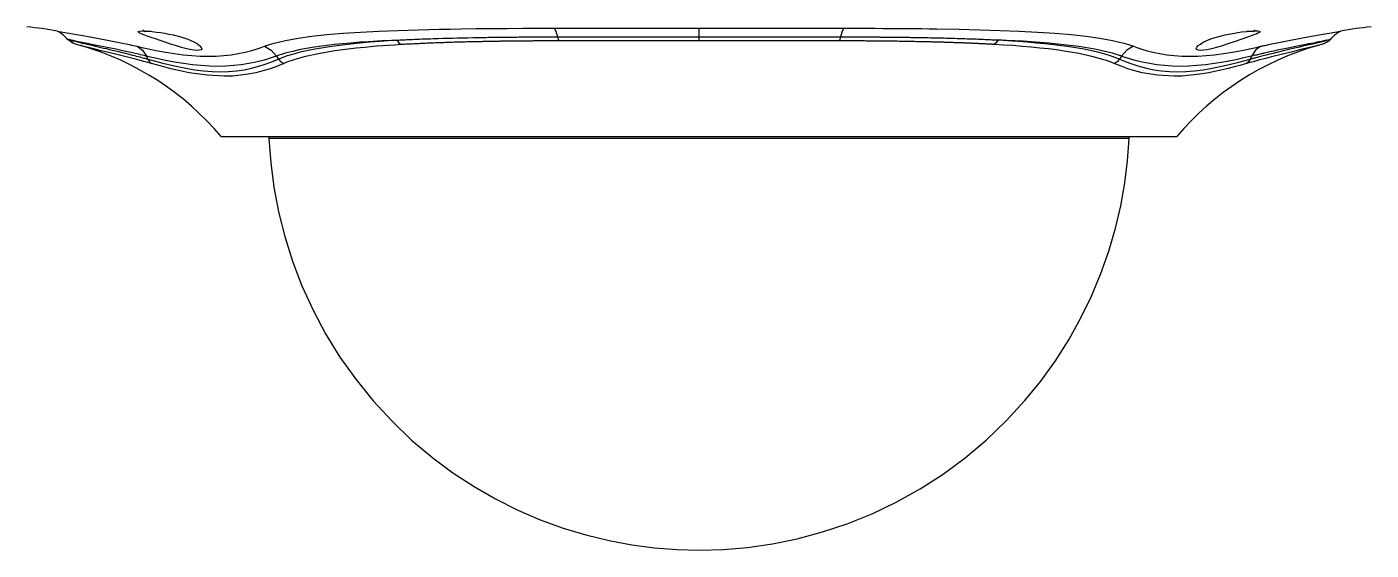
# Model space of a CAD drawing. Header units: millimetres. Extents: x 4 to 3929, y -454 to 587.
# Drawn here: x 920.32 to 947.35, y 364.52 to 375.04 of the extents above; entities that cross this region are included whole.
import ezdxf

# ---------------------------------------------------------------- set-up
doc = ezdxf.new("R2010")
doc.units = ezdxf.units.MM
doc.header["$LTSCALE"] = 10
doc.layers.add('CZ-SYMB', color=2, linetype='Continuous')

msp = doc.modelspace()

# ---------------------------------------------------------------- linework, layer by layer
at = {"layer": 'CZ-SYMB'}
for p, q in [((922.647, 374.98), (922.687, 374.946)), ((944.982, 374.946), (945.022, 374.98)), ((921.403, 374.663), (921.387, 374.667)), ((922.724, 374.45), (922.749, 374.391)), ((925.335, 374.45), (925.375, 374.391)), ((942.334, 374.45), (942.294, 374.391)), ((944.945, 374.45), (944.919, 374.391)), ((946.292, 374.67), (946.283, 374.667)), ((925.184, 372.834), (925.186, 372.792)), ((942.483, 372.792), (942.484, 372.834))]:
    msp.add_line(p, q, dxfattribs=at)
for points in [[(925.094, 374.648), (925.106, 374.653), (925.118, 374.657), (925.13, 374.661), (925.141, 374.665), (925.166, 374.673), (925.19, 374.681), (925.241, 374.696), (925.294, 374.711), (925.403, 374.739), (925.52, 374.765), (925.773, 374.811), (926.051, 374.851), (926.353, 374.884), (926.679, 374.912), (927.027, 374.935), (927.395, 374.954), (927.784, 374.969), (928.19, 374.982), (928.399, 374.987), (928.612, 374.991), (928.83, 374.995), (929.051, 374.999), (929.355, 375.003), (929.664, 375.006), (929.974, 375.009), (930.289, 375.01), (930.602, 375.011), (930.919, 375.011)], [(930.919, 375.011), (930.944, 375.011), (930.969, 375.011), (930.998, 375.011), (931.027, 375.011), (931.059, 375.011), (931.092, 375.011), (931.128, 375.011), (931.165, 375.011), (931.205, 375.011), (931.245, 375.011), (931.289, 375.011), (931.333, 375.011), (931.38, 375.011), (931.428, 375.011), (931.479, 375.011), (931.53, 375.011), (931.585, 375.011), (931.64, 375.011), (931.745, 375.011), (931.851, 375.011), (931.947, 375.011), (932.043, 375.011), (932.129, 375.011), (932.215, 375.011), (932.291, 375.011), (932.368, 375.011), (932.421, 375.011), (932.475, 375.011), (932.528, 375.011), (932.582, 375.011), (932.635, 375.011), (932.688, 375.011), (932.741, 375.011), (932.795, 375.011), (932.847, 375.011), (932.9, 375.011), (932.953, 375.011), (933.006, 375.011), (933.058, 375.011), (933.111, 375.011), (933.163, 375.011), (933.215, 375.011), (933.268, 375.011), (933.32, 375.011), (933.372, 375.011), (933.424, 375.011), (933.475, 375.011), (933.527, 375.011), (933.578, 375.011), (933.63, 375.011), (933.681, 375.011), (933.732, 375.011), (933.783, 375.011), (933.834, 375.011)], [(930.919, 375.011), (930.958, 374.955), (930.99, 374.839)], [(933.834, 375.011), (933.856, 375.011), (933.878, 375.011), (933.91, 375.011), (933.942, 375.011), (933.984, 375.011), (934.026, 375.011), (934.079, 375.011), (934.131, 375.011), (934.193, 375.011), (934.256, 375.011), (934.329, 375.011), (934.402, 375.011), (934.485, 375.011), (934.569, 375.011), (934.669, 375.011), (934.768, 375.011), (934.863, 375.011), (934.957, 375.011), (935.046, 375.011), (935.135, 375.011), (935.218, 375.011), (935.301, 375.011), (935.352, 375.011), (935.403, 375.011), (935.454, 375.011), (935.505, 375.011), (935.556, 375.011), (935.607, 375.011), (935.659, 375.011), (935.71, 375.011), (935.762, 375.011), (935.813, 375.011), (935.865, 375.011), (935.916, 375.011), (935.968, 375.011), (936.02, 375.011), (936.072, 375.011), (936.123, 375.011), (936.175, 375.011), (936.227, 375.011), (936.279, 375.011), (936.331, 375.011), (936.384, 375.011), (936.436, 375.011), (936.488, 375.011), (936.54, 375.011), (936.593, 375.011), (936.645, 375.011), (936.698, 375.011), (936.75, 375.011)], [(933.834, 375.011), (933.834, 374.955), (933.834, 374.839)], [(936.75, 375.011), (936.711, 374.955), (936.679, 374.839)], [(936.75, 375.011), (936.908, 375.011), (937.066, 375.011), (937.223, 375.011), (937.38, 375.01), (937.537, 375.009), (937.693, 375.009), (937.85, 375.007), (938.005, 375.006), (938.159, 375.005), (938.313, 375.003), (938.466, 375.001), (938.618, 374.999), (939.059, 374.991), (939.485, 374.982), (939.888, 374.969), (940.273, 374.954), (940.642, 374.935), (940.99, 374.912), (941.316, 374.884), (941.619, 374.851), (941.897, 374.812), (942.149, 374.765), (942.266, 374.739), (942.375, 374.711), (942.428, 374.696), (942.478, 374.681), (942.503, 374.673), (942.527, 374.665), (942.551, 374.657), (942.574, 374.648)], [(920.93, 374.953), (920.977, 374.932), (921.04, 374.882), (921.119, 374.804)], [(920.93, 374.953), (921.163, 374.912), (921.325, 374.884), (921.514, 374.851), (921.731, 374.811), (921.973, 374.765), (922.104, 374.739), (922.241, 374.711), (922.312, 374.697), (922.384, 374.681), (922.421, 374.673), (922.458, 374.665), (922.495, 374.657), (922.533, 374.648)], [(921.116, 374.807), (921.185, 374.759), (921.255, 374.712)], [(921.116, 374.806), (921.131, 374.796), (921.14, 374.792), (921.152, 374.788), (921.16, 374.785), (921.168, 374.782)], [(921.168, 374.782), (921.196, 374.752), (921.229, 374.727), (921.255, 374.712)], [(921.168, 374.782), (921.171, 374.781), (921.173, 374.78), (921.176, 374.779), (921.179, 374.778), (921.183, 374.777), (921.186, 374.776), (921.19, 374.775), (921.194, 374.774), (921.198, 374.773), (921.202, 374.771), (921.207, 374.77), (921.212, 374.768), (921.218, 374.767), (921.223, 374.765), (921.229, 374.764), (921.235, 374.762), (921.242, 374.76), (921.249, 374.758), (921.279, 374.75), (921.312, 374.742), (921.338, 374.736), (921.365, 374.73), (921.431, 374.714), (921.505, 374.697), (921.598, 374.675), (921.7, 374.652), (921.752, 374.64), (921.805, 374.627), (921.86, 374.614), (921.918, 374.601), (921.976, 374.587), (922.035, 374.573), (922.1, 374.557), (922.166, 374.541), (922.231, 374.525), (922.298, 374.509), (922.37, 374.491), (922.444, 374.472), (922.48, 374.463), (922.517, 374.453), (922.554, 374.443), (922.592, 374.434), (922.608, 374.429), (922.624, 374.425), (922.647, 374.419), (922.669, 374.413), (922.692, 374.407), (922.715, 374.401), (922.732, 374.396), (922.749, 374.391)], [(922.724, 374.45), (922.711, 374.453), (922.698, 374.456), (922.671, 374.462), (922.644, 374.469), (922.605, 374.478), (922.567, 374.487), (922.492, 374.504), (922.418, 374.521), (922.277, 374.552), (922.143, 374.581), (921.899, 374.631), (921.686, 374.673), (921.506, 374.708), (921.359, 374.738), (921.298, 374.751), (921.246, 374.762), (921.226, 374.767), (921.208, 374.771), (921.187, 374.777), (921.168, 374.782)], [(921.255, 374.712), (921.332, 374.684), (921.427, 374.656)], [(922.639, 374.958), (922.694, 374.956), (922.761, 374.952), (922.839, 374.945), (922.924, 374.935), (923.006, 374.924), (923.09, 374.911), (923.175, 374.895), (923.259, 374.877), (923.415, 374.837), (923.555, 374.79), (923.663, 374.744), (923.748, 374.697), (923.797, 374.659), (923.826, 374.625), (923.833, 374.599), (923.821, 374.58), (923.791, 374.568), (923.742, 374.564), (923.676, 374.569), (923.595, 374.583), (923.505, 374.605), (923.408, 374.631), (923.307, 374.661), (923.203, 374.694), (923.1, 374.728), (923, 374.762), (922.905, 374.795), (922.816, 374.826), (922.738, 374.854), (922.671, 374.879), (922.616, 374.901), (922.578, 374.92), (922.557, 374.936), (922.558, 374.947), (922.585, 374.955), (922.639, 374.958)], [(922.815, 374.946), (922.771, 374.946), (922.746, 374.946), (922.725, 374.946), (922.708, 374.946), (922.696, 374.946), (922.689, 374.946), (922.686, 374.946)], [(927.756, 374.772), (927.651, 374.767), (927.546, 374.761), (927.458, 374.757), (927.372, 374.752), (927.187, 374.74), (927.008, 374.728), (926.834, 374.714), (926.666, 374.699), (926.504, 374.683), (926.348, 374.664), (926.055, 374.623), (925.788, 374.574), (925.664, 374.546), (925.547, 374.517), (925.491, 374.501), (925.438, 374.484), (925.386, 374.467), (925.335, 374.45)], [(925.375, 374.391), (925.439, 374.417), (925.506, 374.442), (925.558, 374.46), (925.612, 374.478), (925.711, 374.506), (925.814, 374.534), (926.075, 374.591), (926.363, 374.64), (926.561, 374.667), (926.769, 374.692), (926.89, 374.705), (927.013, 374.717), (927.212, 374.735), (927.418, 374.751), (927.586, 374.762), (927.756, 374.772)], [(927.757, 374.772), (927.771, 374.773), (927.785, 374.773), (927.804, 374.774), (927.823, 374.775), (927.846, 374.777), (927.87, 374.778), (927.899, 374.779), (927.928, 374.781), (927.961, 374.782), (927.995, 374.784), (928.034, 374.785), (928.073, 374.787), (928.118, 374.789), (928.162, 374.791), (928.212, 374.793), (928.261, 374.795), (928.317, 374.797), (928.372, 374.799), (928.433, 374.801), (928.494, 374.803), (928.589, 374.806), (928.685, 374.809), (928.782, 374.812), (928.88, 374.814), (928.98, 374.817), (929.081, 374.819), (929.183, 374.821), (929.286, 374.823), (929.331, 374.824), (929.377, 374.825), (929.422, 374.826), (929.467, 374.827), (929.512, 374.827), (929.557, 374.828), (929.601, 374.829), (929.646, 374.829), (929.69, 374.83), (929.735, 374.831), (929.779, 374.831), (929.823, 374.832), (929.867, 374.832), (929.911, 374.833), (929.955, 374.833), (929.998, 374.834), (930.041, 374.834), (930.085, 374.835), (930.128, 374.835), (930.171, 374.835), (930.213, 374.836), (930.256, 374.836), (930.298, 374.836), (930.341, 374.837), (930.382, 374.837), (930.424, 374.837), (930.466, 374.837), (930.508, 374.838), (930.549, 374.838), (930.59, 374.838), (930.631, 374.838), (930.672, 374.838), (930.712, 374.838), (930.752, 374.838), (930.792, 374.839), (930.832, 374.839), (930.872, 374.839), (930.912, 374.839), (930.951, 374.839), (930.99, 374.839)], [(927.757, 374.772), (927.797, 374.716), (927.845, 374.682)], [(931.021, 374.756), (931.002, 374.756), (930.984, 374.756), (930.966, 374.756), (930.947, 374.756), (930.929, 374.756), (930.91, 374.756), (930.892, 374.756), (930.874, 374.756), (930.855, 374.756), (930.837, 374.756), (930.818, 374.756), (930.8, 374.756), (930.782, 374.756), (930.763, 374.756), (930.745, 374.756), (930.726, 374.756), (930.708, 374.755), (930.69, 374.755), (930.671, 374.755), (930.653, 374.755), (930.635, 374.755), (930.616, 374.755), (930.598, 374.755), (930.58, 374.755), (930.561, 374.755), (930.543, 374.755), (930.525, 374.755), (930.506, 374.755), (930.488, 374.754), (930.47, 374.754), (930.451, 374.754), (930.433, 374.754), (930.415, 374.754), (930.396, 374.754), (930.378, 374.754), (930.36, 374.753), (930.341, 374.753), (930.323, 374.753), (930.305, 374.753), (930.286, 374.753), (930.268, 374.753), (930.25, 374.753), (930.232, 374.752), (930.213, 374.752), (930.195, 374.752), (930.177, 374.752), (930.159, 374.752), (930.141, 374.751), (930.122, 374.751), (930.104, 374.751), (930.086, 374.751), (930.068, 374.751), (930.049, 374.75), (930.031, 374.75), (930.013, 374.75), (929.995, 374.75), (929.977, 374.75), (929.959, 374.749), (929.941, 374.749), (929.922, 374.749), (929.904, 374.749), (929.886, 374.748), (929.868, 374.748), (929.85, 374.748), (929.832, 374.748), (929.814, 374.747), (929.796, 374.747), (929.778, 374.747), (929.76, 374.746), (929.742, 374.746), (929.724, 374.746), (929.706, 374.746), (929.688, 374.745), (929.67, 374.745), (929.652, 374.745), (929.634, 374.744), (929.616, 374.744), (929.598, 374.744), (929.58, 374.743), (929.562, 374.743), (929.544, 374.743), (929.526, 374.742), (929.508, 374.742), (929.49, 374.742), (929.473, 374.741), (929.455, 374.741), (929.437, 374.741), (929.419, 374.74), (929.401, 374.74), (929.383, 374.74), (929.366, 374.739), (929.348, 374.739), (929.311, 374.738), (929.275, 374.737), (929.238, 374.736), (929.202, 374.735), (929.165, 374.735), (929.129, 374.734), (929.093, 374.733), (929.057, 374.732), (929.021, 374.731), (928.985, 374.73), (928.95, 374.729), (928.914, 374.728), (928.879, 374.727), (928.844, 374.726), (928.808, 374.725), (928.773, 374.723), (928.738, 374.722), (928.704, 374.721), (928.669, 374.72), (928.634, 374.719), (928.6, 374.717), (928.566, 374.716), (928.532, 374.715), (928.498, 374.714), (928.464, 374.712), (928.43, 374.711), (928.396, 374.71), (928.363, 374.708), (928.329, 374.707), (928.296, 374.705), (928.263, 374.704), (928.23, 374.702), (928.197, 374.701), (928.164, 374.699), (928.132, 374.698), (928.099, 374.696), (928.067, 374.694), (928.035, 374.693), (928.003, 374.691), (927.971, 374.689), (927.94, 374.688), (927.908, 374.686), (927.877, 374.684), (927.845, 374.682)], [(930.99, 374.839), (931.016, 374.839), (931.042, 374.839), (931.072, 374.839), (931.101, 374.839), (931.133, 374.839), (931.165, 374.839), (931.2, 374.839), (931.235, 374.839), (931.273, 374.839), (931.312, 374.839), (931.353, 374.839), (931.394, 374.839), (931.438, 374.839), (931.482, 374.839), (931.529, 374.839), (931.576, 374.839), (931.626, 374.839), (931.676, 374.839), (931.729, 374.839), (931.782, 374.839), (931.838, 374.839), (931.894, 374.839), (931.953, 374.839), (932.012, 374.839), (932.074, 374.839), (932.137, 374.839), (932.202, 374.839), (932.267, 374.839), (932.335, 374.839), (932.403, 374.839), (932.474, 374.839), (932.545, 374.839), (932.613, 374.839), (932.682, 374.839), (932.748, 374.839), (932.815, 374.839), (932.88, 374.839), (932.944, 374.839), (933.007, 374.839), (933.07, 374.839), (933.13, 374.839), (933.191, 374.839), (933.25, 374.839), (933.308, 374.839), (933.365, 374.839), (933.422, 374.839), (933.476, 374.839), (933.531, 374.839), (933.584, 374.839), (933.636, 374.839), (933.687, 374.839), (933.737, 374.839), (933.786, 374.839), (933.834, 374.839)], [(930.99, 374.839), (931.004, 374.786), (931.021, 374.756)], [(933.834, 374.756), (933.808, 374.756), (933.781, 374.756), (933.755, 374.756), (933.728, 374.756), (933.702, 374.756), (933.675, 374.756), (933.648, 374.756), (933.622, 374.756), (933.595, 374.756), (933.568, 374.756), (933.541, 374.756), (933.515, 374.756), (933.488, 374.756), (933.461, 374.756), (933.434, 374.756), (933.407, 374.756), (933.38, 374.756), (933.353, 374.756), (933.326, 374.756), (933.299, 374.756), (933.272, 374.756), (933.245, 374.756), (933.218, 374.756), (933.191, 374.756), (933.163, 374.756), (933.136, 374.756), (933.109, 374.756), (933.082, 374.756), (933.054, 374.756), (933.027, 374.756), (933, 374.756), (932.972, 374.756), (932.945, 374.756), (932.917, 374.756), (932.89, 374.756), (932.862, 374.756), (932.835, 374.756), (932.807, 374.756), (932.78, 374.756), (932.752, 374.756), (932.725, 374.756), (932.697, 374.756), (932.669, 374.756), (932.641, 374.756), (932.614, 374.756), (932.586, 374.756), (932.558, 374.756), (932.53, 374.756), (932.503, 374.756), (932.475, 374.756), (932.447, 374.756), (932.419, 374.756), (932.375, 374.756), (932.331, 374.756), (932.258, 374.756), (932.185, 374.756), (932.083, 374.756), (931.98, 374.756), (931.848, 374.756), (931.717, 374.756), (931.64, 374.756), (931.563, 374.756), (931.494, 374.756), (931.425, 374.756), (931.363, 374.756), (931.301, 374.756), (931.247, 374.756), (931.192, 374.756), (931.146, 374.756), (931.099, 374.756), (931.06, 374.756), (931.021, 374.756)], [(933.834, 374.839), (933.834, 374.786), (933.834, 374.756)], [(933.834, 374.839), (933.861, 374.839), (933.889, 374.839), (933.916, 374.839), (933.944, 374.839), (933.973, 374.839), (934.001, 374.839), (934.03, 374.839), (934.059, 374.839), (934.089, 374.839), (934.119, 374.839), (934.15, 374.839), (934.18, 374.839), (934.212, 374.839), (934.243, 374.839), (934.275, 374.839), (934.307, 374.839), (934.34, 374.839), (934.372, 374.839), (934.406, 374.839), (934.439, 374.839), (934.473, 374.839), (934.507, 374.839), (934.542, 374.839), (934.577, 374.839), (934.613, 374.839), (934.648, 374.839), (934.684, 374.839), (934.72, 374.839), (934.757, 374.839), (934.794, 374.839), (934.832, 374.839), (934.869, 374.839), (934.908, 374.839), (934.946, 374.839), (934.985, 374.839), (935.024, 374.839), (935.063, 374.839), (935.103, 374.839), (935.143, 374.839), (935.183, 374.839), (935.224, 374.839), (935.265, 374.839), (935.366, 374.839), (935.466, 374.839), (935.56, 374.839), (935.653, 374.839), (935.74, 374.839), (935.827, 374.839), (935.908, 374.839), (935.988, 374.839), (936.062, 374.839), (936.136, 374.839), (936.203, 374.839), (936.27, 374.839), (936.331, 374.839), (936.392, 374.839), (936.446, 374.839), (936.501, 374.839), (936.548, 374.839), (936.596, 374.839), (936.638, 374.839), (936.679, 374.839)], [(936.648, 374.756), (936.623, 374.756), (936.598, 374.756), (936.569, 374.756), (936.541, 374.756), (936.509, 374.756), (936.477, 374.756), (936.442, 374.756), (936.407, 374.756), (936.368, 374.756), (936.329, 374.756), (936.287, 374.756), (936.245, 374.756), (936.2, 374.756), (936.154, 374.756), (936.105, 374.756), (936.056, 374.756), (936.004, 374.756), (935.952, 374.756), (935.849, 374.756), (935.745, 374.756), (935.652, 374.756), (935.559, 374.756), (935.477, 374.756), (935.394, 374.756), (935.322, 374.756), (935.25, 374.756), (935.194, 374.756), (935.138, 374.756), (935.083, 374.756), (935.027, 374.756), (934.972, 374.756), (934.917, 374.756), (934.862, 374.756), (934.806, 374.756), (934.751, 374.756), (934.697, 374.756), (934.642, 374.756), (934.587, 374.756), (934.533, 374.756), (934.478, 374.756), (934.424, 374.756), (934.37, 374.756), (934.316, 374.756), (934.262, 374.756), (934.208, 374.756), (934.154, 374.756), (934.101, 374.756), (934.047, 374.756), (933.994, 374.756), (933.94, 374.756), (933.887, 374.756), (933.834, 374.756)], [(936.679, 374.839), (936.665, 374.786), (936.648, 374.756)], [(939.763, 374.686), (939.746, 374.687), (939.729, 374.688), (939.712, 374.689), (939.695, 374.69), (939.678, 374.69), (939.661, 374.691), (939.644, 374.692), (939.627, 374.693), (939.609, 374.694), (939.592, 374.695), (939.575, 374.696), (939.557, 374.697), (939.54, 374.698), (939.523, 374.698), (939.505, 374.699), (939.488, 374.7), (939.47, 374.701), (939.452, 374.702), (939.435, 374.703), (939.417, 374.703), (939.399, 374.704), (939.381, 374.705), (939.364, 374.706), (939.346, 374.707), (939.328, 374.707), (939.31, 374.708), (939.292, 374.709), (939.274, 374.709), (939.256, 374.71), (939.238, 374.711), (939.22, 374.712), (939.201, 374.712), (939.183, 374.713), (939.165, 374.714), (939.147, 374.715), (939.128, 374.715), (939.11, 374.716), (939.092, 374.717), (939.073, 374.717), (939.055, 374.718), (939.036, 374.719), (939.017, 374.719), (938.999, 374.72), (938.98, 374.721), (938.962, 374.721), (938.943, 374.722), (938.924, 374.722), (938.905, 374.723), (938.886, 374.724), (938.868, 374.724), (938.849, 374.725), (938.83, 374.725), (938.811, 374.726), (938.792, 374.727), (938.773, 374.727), (938.754, 374.728), (938.735, 374.728), (938.716, 374.729), (938.696, 374.729), (938.677, 374.73), (938.658, 374.73), (938.639, 374.731), (938.619, 374.732), (938.6, 374.732), (938.581, 374.733), (938.561, 374.733), (938.542, 374.734), (938.522, 374.734), (938.503, 374.735), (938.483, 374.735), (938.464, 374.736), (938.444, 374.736), (938.424, 374.736), (938.405, 374.737), (938.385, 374.737), (938.365, 374.738), (938.346, 374.738), (938.326, 374.739), (938.306, 374.739), (938.286, 374.74), (938.248, 374.74), (938.21, 374.741), (938.171, 374.742), (938.133, 374.743), (938.095, 374.743), (938.056, 374.744), (938.018, 374.745), (937.979, 374.745), (937.94, 374.746), (937.902, 374.747), (937.863, 374.747), (937.824, 374.748), (937.785, 374.748), (937.747, 374.749), (937.708, 374.749), (937.669, 374.75), (937.63, 374.75), (937.591, 374.751), (937.552, 374.751), (937.513, 374.752), (937.474, 374.752), (937.435, 374.752), (937.395, 374.753), (937.356, 374.753), (937.317, 374.753), (937.278, 374.754), (937.238, 374.754), (937.199, 374.754), (937.16, 374.755), (937.121, 374.755), (937.081, 374.755), (937.042, 374.755), (937.003, 374.755), (936.963, 374.755), (936.924, 374.756), (936.884, 374.756), (936.845, 374.756), (936.806, 374.756), (936.766, 374.756), (936.727, 374.756), (936.687, 374.756), (936.648, 374.756)], [(936.679, 374.839), (936.699, 374.839), (936.719, 374.839), (936.739, 374.839), (936.759, 374.839), (936.78, 374.839), (936.8, 374.839), (936.82, 374.839), (936.84, 374.839), (936.861, 374.839), (936.881, 374.839), (936.901, 374.838), (936.922, 374.838), (936.942, 374.838), (936.963, 374.838), (936.983, 374.838), (937.003, 374.838), (937.024, 374.838), (937.044, 374.838), (937.065, 374.838), (937.086, 374.838), (937.106, 374.838), (937.127, 374.838), (937.147, 374.838), (937.168, 374.837), (937.189, 374.837), (937.209, 374.837), (937.23, 374.837), (937.251, 374.837), (937.271, 374.837), (937.292, 374.837), (937.313, 374.837), (937.334, 374.837), (937.354, 374.836), (937.375, 374.836), (937.396, 374.836), (937.417, 374.836), (937.438, 374.836), (937.459, 374.836), (937.48, 374.835), (937.5, 374.835), (937.521, 374.835), (937.542, 374.835), (937.563, 374.835), (937.584, 374.835), (937.605, 374.834), (937.626, 374.834), (937.647, 374.834), (937.668, 374.834), (937.689, 374.834), (937.711, 374.833), (937.732, 374.833), (937.753, 374.833), (937.774, 374.832), (937.795, 374.832), (937.816, 374.832), (937.837, 374.832), (937.858, 374.832), (937.88, 374.831), (937.901, 374.831), (937.922, 374.831), (937.943, 374.83), (937.964, 374.83), (937.986, 374.83), (938.007, 374.83), (938.028, 374.829), (938.049, 374.829), (938.071, 374.829), (938.092, 374.828), (938.113, 374.828), (938.134, 374.828), (938.156, 374.827), (938.177, 374.827), (938.198, 374.827), (938.22, 374.826), (938.241, 374.826), (938.262, 374.825), (938.284, 374.825), (938.305, 374.825), (938.326, 374.824), (938.348, 374.824), (938.396, 374.823), (938.444, 374.822), (938.492, 374.821), (938.539, 374.82), (938.586, 374.819), (938.632, 374.818), (938.677, 374.817), (938.722, 374.816), (938.767, 374.815), (938.811, 374.814), (938.855, 374.813), (938.898, 374.811), (938.94, 374.81), (938.982, 374.809), (939.024, 374.808), (939.065, 374.806), (939.106, 374.805), (939.146, 374.804), (939.186, 374.803), (939.225, 374.801), (939.263, 374.8), (939.302, 374.799), (939.339, 374.797), (939.377, 374.796), (939.414, 374.795), (939.45, 374.793), (939.486, 374.792), (939.521, 374.79), (939.556, 374.789), (939.591, 374.787), (939.625, 374.786), (939.659, 374.784), (939.692, 374.783), (939.724, 374.781), (939.757, 374.78), (939.789, 374.778), (939.82, 374.777), (939.851, 374.775)], [(939.851, 374.775), (939.811, 374.72), (939.763, 374.686)], [(939.851, 374.775), (939.945, 374.77), (940.039, 374.764), (940.142, 374.758), (940.244, 374.751), (940.432, 374.736), (940.614, 374.721), (940.79, 374.704), (940.961, 374.686), (941.125, 374.666), (941.283, 374.644), (941.578, 374.594), (941.846, 374.536), (941.969, 374.504), (942.085, 374.469), (942.14, 374.451), (942.193, 374.432), (942.244, 374.412), (942.294, 374.391)], [(942.334, 374.45), (942.319, 374.455), (942.304, 374.46), (942.289, 374.465), (942.274, 374.47), (942.244, 374.48), (942.213, 374.49), (942.15, 374.508), (942.084, 374.526), (941.945, 374.56), (941.796, 374.59), (941.472, 374.643), (941.114, 374.687), (940.992, 374.7), (940.867, 374.711), (940.694, 374.726), (940.515, 374.739), (940.355, 374.749), (940.191, 374.759), (940.022, 374.767), (939.851, 374.775)], [(945.03, 374.958), (945.072, 374.956), (945.101, 374.952), (945.114, 374.945), (945.112, 374.935), (945.098, 374.924), (945.073, 374.911), (945.038, 374.895), (944.993, 374.877), (944.883, 374.837), (944.75, 374.79), (944.615, 374.744), (944.473, 374.697), (944.354, 374.659), (944.239, 374.625), (944.142, 374.599), (944.054, 374.58), (943.978, 374.568), (943.916, 374.564), (943.87, 374.569), (943.843, 374.583), (943.836, 374.605), (943.846, 374.631), (943.874, 374.661), (943.917, 374.694), (943.974, 374.728), (944.045, 374.762), (944.126, 374.795), (944.217, 374.826), (944.315, 374.854), (944.418, 374.879), (944.527, 374.901), (944.635, 374.92), (944.748, 374.936), (944.852, 374.947), (944.951, 374.955), (945.03, 374.958)], [(944.982, 374.946), (944.98, 374.946), (944.973, 374.946), (944.961, 374.946), (944.944, 374.946), (944.923, 374.946), (944.898, 374.946), (944.846, 374.946)], [(944.919, 374.391), (944.93, 374.394), (944.941, 374.397), (944.955, 374.401), (944.968, 374.405), (944.985, 374.409), (945.002, 374.414), (945.022, 374.419), (945.041, 374.424), (945.064, 374.43), (945.087, 374.436), (945.133, 374.448), (945.178, 374.46), (945.213, 374.469), (945.247, 374.478), (945.319, 374.496), (945.389, 374.513), (945.43, 374.524), (945.471, 374.533), (945.587, 374.562), (945.697, 374.588), (945.812, 374.615), (945.918, 374.64), (945.985, 374.655), (946.047, 374.669), (946.096, 374.681), (946.142, 374.691), (946.176, 374.699), (946.209, 374.707), (946.232, 374.712), (946.253, 374.717), (946.268, 374.721), (946.282, 374.724), (946.296, 374.728), (946.309, 374.731), (946.322, 374.734), (946.334, 374.737), (946.346, 374.74), (946.357, 374.743), (946.367, 374.745), (946.377, 374.748), (946.387, 374.75), (946.396, 374.753), (946.405, 374.755), (946.413, 374.757), (946.421, 374.759), (946.429, 374.761), (946.436, 374.763), (946.443, 374.765), (946.449, 374.767), (946.455, 374.769), (946.461, 374.77), (946.467, 374.772)], [(946.467, 374.772), (946.464, 374.771), (946.461, 374.77), (946.458, 374.77), (946.455, 374.769), (946.451, 374.768), (946.448, 374.767), (946.445, 374.767), (946.442, 374.766), (946.439, 374.765), (946.436, 374.764), (946.433, 374.764), (946.429, 374.763), (946.426, 374.762), (946.423, 374.761), (946.42, 374.761), (946.417, 374.76), (946.414, 374.759), (946.41, 374.759), (946.407, 374.758), (946.404, 374.757), (946.401, 374.756), (946.398, 374.756), (946.394, 374.755), (946.391, 374.754), (946.388, 374.754), (946.385, 374.753), (946.382, 374.752), (946.379, 374.752), (946.355, 374.747), (946.329, 374.741), (946.296, 374.735), (946.261, 374.728), (946.227, 374.721), (946.191, 374.714), (946.153, 374.707), (946.113, 374.699), (946.09, 374.695), (946.066, 374.69), (946.003, 374.678), (945.935, 374.664), (945.829, 374.643), (945.715, 374.62), (945.607, 374.598), (945.493, 374.574), (945.444, 374.563), (945.393, 374.552), (945.314, 374.535), (945.232, 374.516), (945.209, 374.511), (945.186, 374.506), (945.163, 374.501), (945.139, 374.495), (945.116, 374.49), (945.092, 374.484), (945.068, 374.479), (945.044, 374.473), (945.019, 374.467), (944.995, 374.461), (944.97, 374.456), (944.945, 374.45)], [(945.136, 374.648), (945.155, 374.653), (945.174, 374.657), (945.192, 374.661), (945.211, 374.665), (945.248, 374.673), (945.285, 374.681), (945.357, 374.696), (945.428, 374.711), (945.565, 374.739), (945.695, 374.765), (945.938, 374.811), (946.155, 374.851), (946.344, 374.884), (946.506, 374.912), (946.739, 374.953)], [(946.283, 374.667), (946.319, 374.678), (946.351, 374.688), (946.37, 374.694), (946.387, 374.7), (946.398, 374.704), (946.408, 374.708), (946.42, 374.713), (946.432, 374.718), (946.443, 374.723), (946.454, 374.728), (946.465, 374.735), (946.477, 374.742), (946.487, 374.747), (946.497, 374.754), (946.505, 374.76), (946.513, 374.767), (946.533, 374.785), (946.554, 374.808)], [(946.467, 374.772), (946.512, 374.785), (946.54, 374.796), (946.549, 374.801)], [(946.551, 374.805), (946.629, 374.882), (946.692, 374.932), (946.74, 374.953)], [(922.826, 374.3), (922.747, 374.322), (922.669, 374.344), (922.599, 374.363), (922.53, 374.381), (922.392, 374.417), (922.262, 374.45), (922.022, 374.51), (921.813, 374.56), (921.72, 374.583), (921.635, 374.604), (921.559, 374.622), (921.491, 374.639), (921.403, 374.663)], [(922.533, 374.648), (922.631, 374.627), (922.729, 374.606), (922.824, 374.586), (922.919, 374.567), (923.105, 374.532), (923.287, 374.503), (923.464, 374.479), (923.636, 374.461), (923.803, 374.451), (923.966, 374.447), (924.123, 374.451), (924.276, 374.462), (924.425, 374.479), (924.568, 374.503), (924.707, 374.532), (924.841, 374.567), (924.906, 374.586), (924.969, 374.606), (925.032, 374.627), (925.094, 374.648)], [(922.533, 374.648), (922.643, 374.569), (922.724, 374.45)], [(925.335, 374.45), (925.272, 374.428), (925.208, 374.408), (925.137, 374.386), (925.065, 374.366), (924.923, 374.33), (924.778, 374.3), (924.628, 374.276), (924.474, 374.259), (924.316, 374.248), (924.155, 374.244), (923.99, 374.248), (923.82, 374.259), (923.646, 374.277), (923.469, 374.301), (923.288, 374.331), (923.104, 374.366), (923.019, 374.384), (922.933, 374.402), (922.829, 374.426), (922.724, 374.45)], [(925.094, 374.648), (925.228, 374.569), (925.335, 374.45)], [(927.845, 374.682), (927.718, 374.674), (927.592, 374.666), (927.469, 374.657), (927.348, 374.648), (927.229, 374.638), (927.112, 374.627), (926.943, 374.61), (926.78, 374.592), (926.621, 374.571), (926.468, 374.549), (926.183, 374.5), (925.922, 374.442), (925.802, 374.411), (925.689, 374.376), (925.634, 374.358), (925.582, 374.34), (925.532, 374.32), (925.482, 374.3)], [(942.187, 374.3), (942.134, 374.321), (942.081, 374.342), (942.03, 374.36), (941.976, 374.378), (941.86, 374.413), (941.737, 374.445), (941.471, 374.503), (941.178, 374.553), (941.022, 374.575), (940.86, 374.595), (940.691, 374.614), (940.516, 374.631), (940.333, 374.647), (940.145, 374.661), (939.956, 374.674), (939.763, 374.686)], [(942.574, 374.648), (942.441, 374.569), (942.334, 374.45)], [(944.945, 374.45), (944.853, 374.428), (944.761, 374.408), (944.662, 374.386), (944.564, 374.366), (944.38, 374.33), (944.199, 374.3), (944.022, 374.276), (943.849, 374.259), (943.68, 374.248), (943.514, 374.244), (943.352, 374.248), (943.194, 374.259), (943.041, 374.277), (942.892, 374.301), (942.746, 374.331), (942.605, 374.366), (942.541, 374.384), (942.479, 374.402), (942.406, 374.426), (942.334, 374.45)], [(942.574, 374.648), (942.637, 374.627), (942.699, 374.606), (942.763, 374.586), (942.829, 374.567), (942.962, 374.532), (943.101, 374.503), (943.244, 374.479), (943.392, 374.461), (943.545, 374.451), (943.703, 374.447), (943.866, 374.451), (944.033, 374.462), (944.205, 374.479), (944.382, 374.503), (944.564, 374.532), (944.749, 374.567), (944.844, 374.586), (944.939, 374.606), (945.037, 374.627), (945.136, 374.648)], [(946.283, 374.667), (946.088, 374.617), (945.941, 374.581), (945.769, 374.54), (945.572, 374.491), (945.351, 374.436), (945.232, 374.406), (945.108, 374.373), (945.046, 374.356), (944.982, 374.339), (944.913, 374.32), (944.843, 374.3)], [(945.136, 374.648), (945.026, 374.569), (944.945, 374.45)], [(922.749, 374.391), (922.903, 374.35), (923.055, 374.31), (923.286, 374.254), (923.511, 374.208), (923.692, 374.177), (923.869, 374.155), (924.042, 374.141), (924.209, 374.137), (924.373, 374.142), (924.531, 374.155), (924.685, 374.178), (924.834, 374.208), (924.955, 374.239), (925.071, 374.275), (925.225, 374.331), (925.375, 374.391)], [(922.749, 374.391), (922.782, 374.338), (922.826, 374.3)], [(925.482, 374.3), (925.392, 374.264), (925.301, 374.229), (925.208, 374.197), (925.114, 374.167), (925.019, 374.141), (924.923, 374.117), (924.77, 374.087), (924.614, 374.065), (924.452, 374.051), (924.287, 374.047), (923.943, 374.065), (923.584, 374.117), (923.401, 374.154), (923.215, 374.197), (923.022, 374.247), (922.826, 374.3)], [(925.375, 374.391), (925.423, 374.338), (925.482, 374.3)], [(942.294, 374.391), (942.246, 374.338), (942.187, 374.3)], [(944.843, 374.3), (944.71, 374.264), (944.579, 374.229), (944.452, 374.197), (944.327, 374.167), (944.205, 374.141), (944.085, 374.117), (943.904, 374.087), (943.726, 374.065), (943.552, 374.051), (943.382, 374.047), (943.055, 374.065), (942.746, 374.117), (942.601, 374.154), (942.46, 374.197), (942.322, 374.247), (942.187, 374.3)], [(942.294, 374.391), (942.395, 374.35), (942.497, 374.31), (942.662, 374.254), (942.836, 374.208), (942.984, 374.177), (943.137, 374.155), (943.296, 374.141), (943.459, 374.137), (943.628, 374.142), (943.801, 374.155), (943.977, 374.178), (944.158, 374.208), (944.313, 374.239), (944.471, 374.275), (944.694, 374.331), (944.919, 374.391)], [(944.919, 374.391), (944.887, 374.338), (944.843, 374.3)], [(924.225, 372.834), (924.244, 372.834), (924.301, 372.834), (924.395, 372.834), (924.527, 372.834), (924.695, 372.834), (924.9, 372.834), (925.14, 372.834), (925.414, 372.834), (925.721, 372.834), (926.06, 372.834), (926.43, 372.834), (926.829, 372.834), (927.256, 372.834), (927.709, 372.834), (928.186, 372.834), (928.685, 372.834), (929.205, 372.834), (929.743, 372.834), (930.297, 372.834), (930.865, 372.834), (931.445, 372.834), (932.034, 372.834), (932.63, 372.834), (933.231, 372.834), (933.834, 372.834)], [(933.834, 372.834), (934.438, 372.834), (935.039, 372.834), (935.635, 372.834), (936.224, 372.834), (936.804, 372.834), (937.372, 372.834), (937.926, 372.834), (938.463, 372.834), (938.983, 372.834), (939.482, 372.834), (939.959, 372.834), (940.412, 372.834), (940.839, 372.834), (941.238, 372.834), (941.608, 372.834), (941.947, 372.834), (942.255, 372.834), (942.529, 372.834), (942.768, 372.834), (942.973, 372.834), (943.141, 372.834), (943.273, 372.834), (943.368, 372.834), (943.425, 372.834), (943.444, 372.834)], [(925.186, 372.792), (925.222, 372.303), (925.285, 371.819), (925.38, 371.32), (925.504, 370.827), (925.662, 370.327), (925.85, 369.836), (926.073, 369.346), (926.326, 368.871), (926.614, 368.404), (926.931, 367.957), (927.279, 367.526), (927.655, 367.118), (928.056, 366.735), (928.481, 366.378), (928.887, 366.076), (929.311, 365.799), (929.744, 365.551), (930.192, 365.327), (930.642, 365.134), (931.103, 364.966), (931.561, 364.827), (932.026, 364.715), (932.482, 364.63), (932.941, 364.57), (933.387, 364.535), (933.835, 364.524)], [(942.483, 372.792), (942.465, 372.792), (942.412, 372.792), (942.323, 372.792), (942.2, 372.792), (942.042, 372.792), (941.851, 372.792), (941.626, 372.792), (941.37, 372.792), (941.082, 372.792), (940.765, 372.792), (940.42, 372.792), (940.047, 372.792), (939.649, 372.792), (939.226, 372.792), (938.782, 372.792), (938.318, 372.792), (937.835, 372.792), (937.335, 372.792), (936.821, 372.792), (936.295, 372.792), (935.759, 372.792), (935.215, 372.792), (934.665, 372.792), (934.112, 372.792), (933.557, 372.792), (933.004, 372.792), (932.454, 372.792), (931.91, 372.792), (931.374, 372.792), (930.848, 372.792), (930.334, 372.792), (929.834, 372.792), (929.351, 372.792), (928.887, 372.792), (928.442, 372.792), (928.02, 372.792), (927.622, 372.792), (927.249, 372.792), (926.904, 372.792), (926.587, 372.792), (926.299, 372.792), (926.043, 372.792), (925.818, 372.792), (925.627, 372.792), (925.469, 372.792), (925.346, 372.792), (925.257, 372.792), (925.204, 372.792), (925.186, 372.792)], [(933.835, 364.524), (934.324, 364.537), (934.81, 364.579), (935.313, 364.651), (935.811, 364.752), (936.318, 364.888), (936.816, 365.053), (937.316, 365.255), (937.802, 365.486), (938.281, 365.753), (938.743, 366.049), (939.189, 366.378), (939.613, 366.734), (940.014, 367.118), (940.39, 367.527), (940.709, 367.919), (941.005, 368.33), (941.273, 368.752), (941.516, 369.189), (941.73, 369.63), (941.918, 370.083), (942.077, 370.534), (942.21, 370.993), (942.316, 371.445), (942.396, 371.901), (942.451, 372.345), (942.483, 372.792)]]:
    msp.add_lwpolyline(points, dxfattribs=at)
for points in [[(920.931, 374.953), (920.728, 374.992), (920.523, 375.02), (920.318, 375.038)], [(947.351, 375.038), (947.146, 375.02), (946.941, 374.992), (946.738, 374.953)], [(924.225, 372.834), (923.487, 373.71), (922.504, 374.346), (921.404, 374.662)], [(946.278, 374.666), (945.172, 374.351), (944.185, 373.713), (943.444, 372.834)]]:
    msp.add_open_spline(points, degree=3, dxfattribs=at)

doc.saveas('drawing.dxf')
